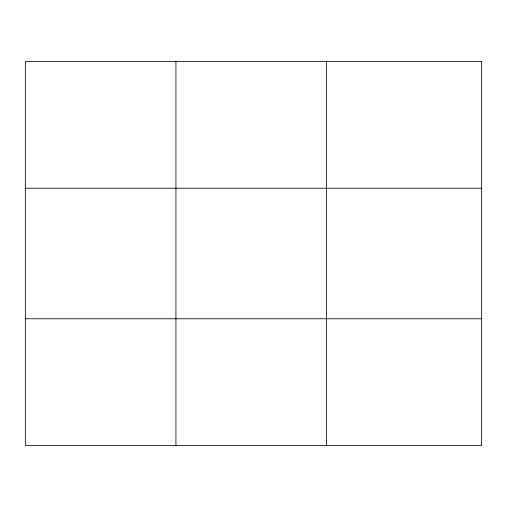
<?xml version="1.0" encoding="UTF-8"?>
<svg xmlns="http://www.w3.org/2000/svg" width="507" height="507" viewBox="0 0 507 507"><rect width="100%" height="100%" fill="white"/><g stroke="black" fill="none" stroke-linecap="round" stroke-linejoin="round"><path stroke-width="0.76" d="M175.929 445.457L175.929 61.543M326.508 445.457L326.508 61.543M25.35 188.236L481.65 188.236M25.35 318.764L481.65 318.764M481.65 61.543L481.65 445.457L25.35 445.457L25.35 61.543L481.65 61.543"/></g></svg>
